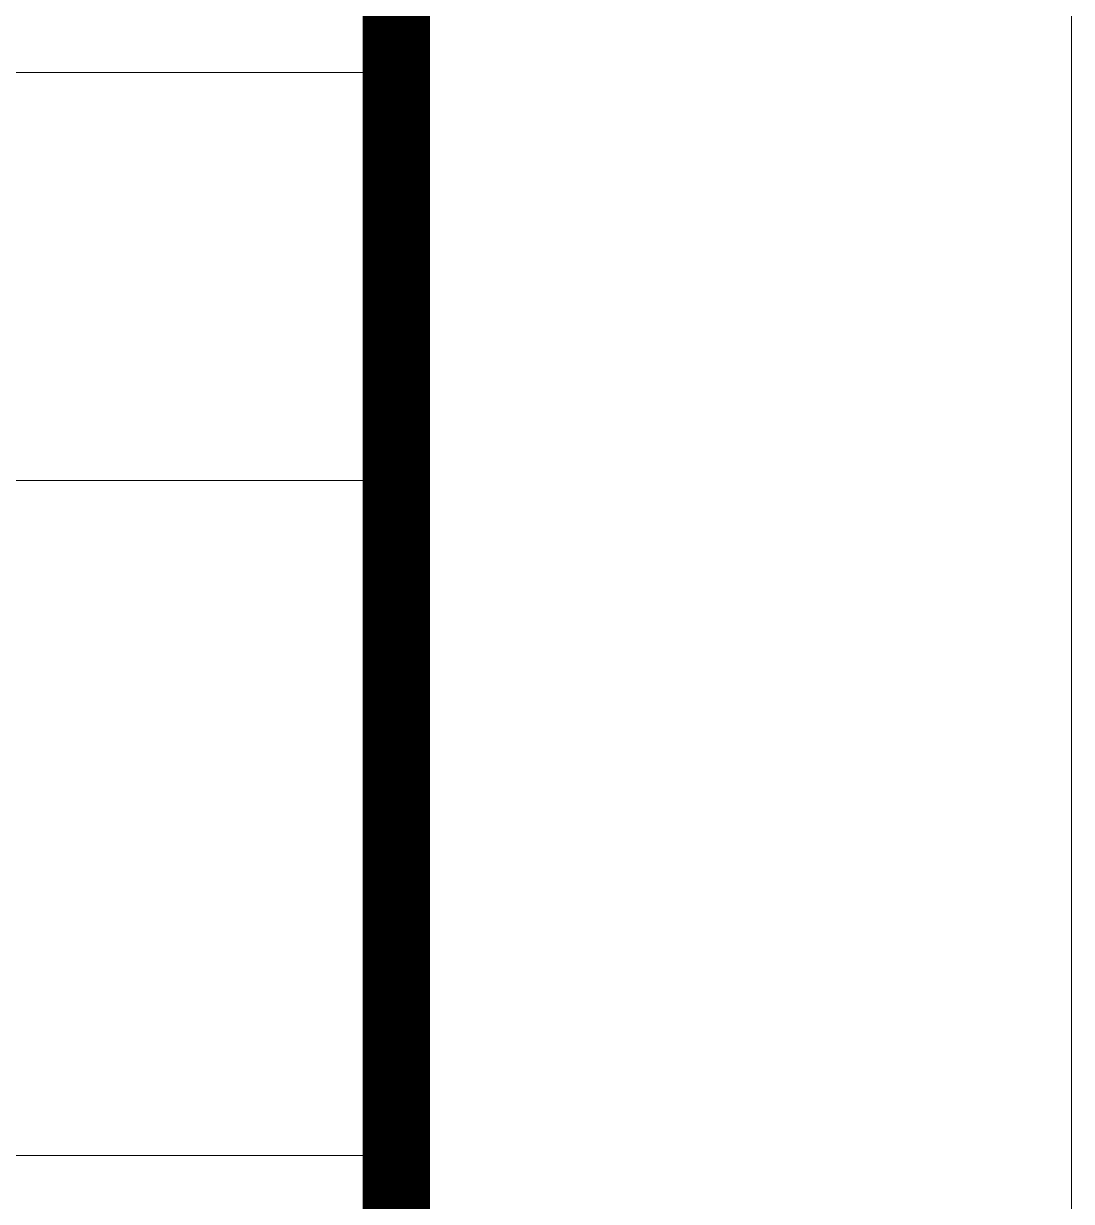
# Model space of a CAD drawing. Header units: inches. Extents: x -3733042 to -3450527, y 579159 to 997713.
# Drawn here: x -3649817 to -3648265, y 883845 to 885589 of the extents above; entities that cross this region are included whole.
import ezdxf

# ---------------------------------------------------------------- set-up
doc = ezdxf.new("R2010")
doc.units = ezdxf.units.IN
doc.header["$LTSCALE"] = 1000
doc.header["$MEASUREMENT"] = 0
doc.layers.add('PUB_TITLE', color=153, linetype='Continuous', lineweight=18)

msp = doc.modelspace()

# ---------------------------------------------------------------- linework, layer by layer
at = {"layer": 'PUB_TITLE'}
for p, q in [((-3651369.33696708, 885516.5398272942), (-3649264.60954366, 885516.5398272942)), ((-3653474.064390502, 884912.5960888528), (-3649264.609543659, 884912.5960888528)), ((-3653474.064390502, 883912.5960888528), (-3649264.609543659, 883912.5960888528))]:
    msp.add_line(p, q, dxfattribs=at)
msp.add_lwpolyline([(-3732364.60954366, 878912.5960888528), (-3648264.60954366, 878912.5960888528), (-3648264.60954366, 938312.5960888528), (-3732364.60954366, 938312.5960888528)], close=True, dxfattribs=at)
msp.add_lwpolyline([(-3729864.60954366, 879912.5960888528, 100, 100, 0), (-3649264.60954366, 879912.5960888528, 100, 100, 0), (-3649264.60954366, 937312.5960888528, 100, 100, 0), (-3729864.60954366, 937312.5960888528, 100, 100, 0)], format="xyseb", close=True, dxfattribs=at)

doc.saveas('drawing.dxf')
